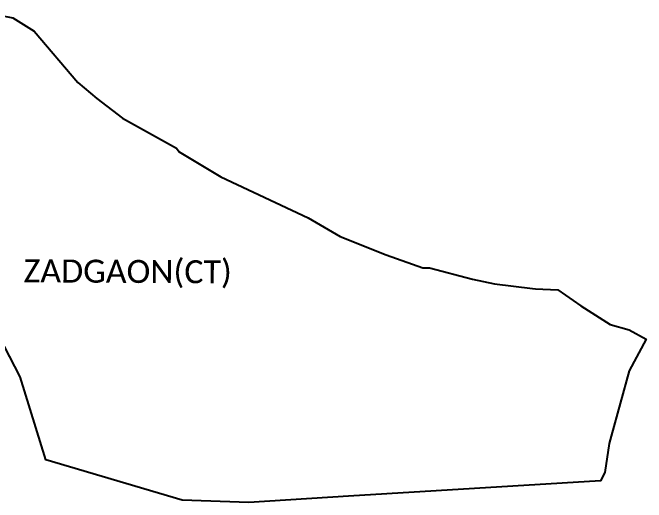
# Model space of a CAD drawing. Header units: metres. Extents: x 316141 to 321476, y 1879798 to 1883029.
# Drawn here: x 318611 to 321476, y 1879798 to 1882012 of the extents above; entities that cross this region are included whole.
import ezdxf

# ---------------------------------------------------------------- set-up
doc = ezdxf.new("R2010")
doc.units = ezdxf.units.M
doc.layers.add('VILLAGE BOUNDRY', color=10, linetype='Continuous')
doc.layers.add('VILLAGE NAME', color=250, linetype='Continuous')
doc.styles.get("Standard").update_dxf_attribs({"font": 'simplex.shx'})

msp = doc.modelspace()

# ---------------------------------------------------------------- linework, layer by layer
at = {"layer": 'VILLAGE BOUNDRY', "color": 3, "true_color": 0x00ff00, "flags": 128}
msp.add_lwpolyline([(318486.7, 1882012.3), (318612, 1881989.3), (318708.6, 1881929), (318906, 1881697), (318990.8, 1881623.8), (319106.9, 1881535.5), (319351, 1881399.3), (319363.9, 1881382.3), (319552.6, 1881269.7), (319946.3, 1881084.4), (320091, 1881000.8), (320300, 1880917.9), (320464.9, 1880858.5), (320495.4, 1880857.9), (320690, 1880806.8), (320789.2, 1880785.7), (320960.7, 1880765.5), (320975.3, 1880763.8), (321075.1, 1880758.9), (321179.9, 1880686.2), (321311.4, 1880601.7), (321398, 1880577.8), (321475.6, 1880535.8), (321397.4, 1880392.1), (321316.3, 1880097.1), (321307, 1880063.5), (321287.5, 1879933.7), (321268.2, 1879896), (320129.4, 1879826), (319678.6, 1879798.2), (319377.4, 1879808), (318761, 1879990.7), (318644.7, 1880366), (318548.8, 1880549.1)], dxfattribs=at)

# ---------------------------------------------------------------- texts
at = {"layer": 'VILLAGE NAME', "insert": (318660.5, 1880897.2), "char_height": 104.042, "attachment_point": 1, "rotation": 359.6762}
msp.add_mtext_dynamic_manual_height_columns('{\\fCalibri|b0|i0|c0|p34;ZADGAON(CT)} ', width=1732.91, gutter_width=520.2, heights=[0], dxfattribs=at)

doc.saveas('drawing.dxf')
